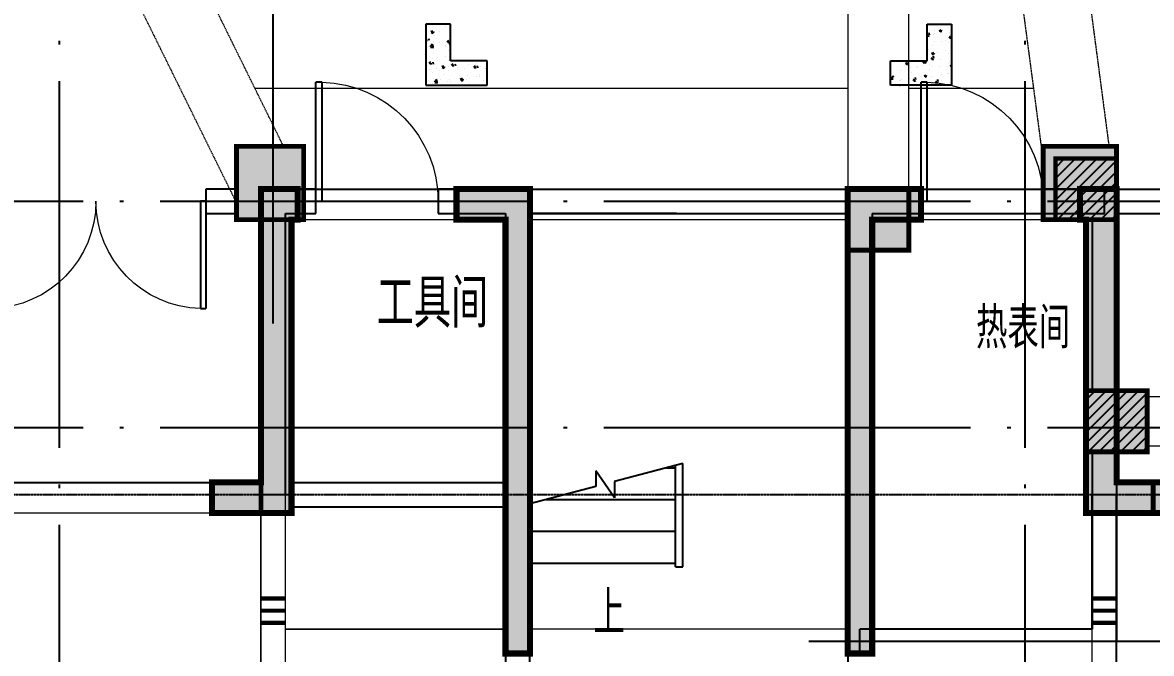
# Model space of a CAD drawing. Extents: x 290727 to 13733020, y 1731457 to 3643100.
# Drawn here: x 592112 to 601347, y 2150980 to 2156142 of the extents above; entities that cross this region are included whole.
import ezdxf

# ---------------------------------------------------------------- set-up
doc = ezdxf.new("R2010")
doc.units = 0
doc.header["$LTSCALE"] = 10
for name, pattern in [('DASHED', [0.75, 0.5, -0.25]), ('DOTE', [2.4200000000000004, 2, -0.2, 0.02, -0.2]), ('线型3', [500, 300, -200])]:
    doc.linetypes.add(name, pattern=pattern)
doc.layers.get('0').update_dxf_attribs({"linetype": 'CONTINUOUS'})
for name, color, linetype in [('AXIS', 3, 'CONTINUOUS'), ('BEAM_CON', 4, 'CONTINUOUS'), ('BEAM_CONT', 4, 'CONTINUOUS'), ('BEAM_DASH', 144, 'DASHED'), ('BEAM_SE', 144, 'DASHED'), ('COLU', 2, 'CONTINUOUS'), ('COLUMN', 9, 'CONTINUOUS'), ('DIM_SYMB', 3, 'CONTINUOUS'), ('DOTE', 8, 'DOTE'), ('pl', 7, 'CONTINUOUS'), ('PUB_HATCH', 8, 'CONTINUOUS'), ('PUB_TEXT', 7, 'CONTINUOUS'), ('STAIR', 2, 'CONTINUOUS'), ('WALL', 255, 'CONTINUOUS'), ('WINDOW', 4, 'CONTINUOUS'), ('作业图', 4, 'CONTINUOUS'), ('文字', 4, 'CONTINUOUS'), ('柱', 2, 'CONTINUOUS'), ('梁上柱', 40, 'CONTINUOUS')]:
    doc.layers.add(name, color=color, linetype=linetype)
for name, color, linetype, lineweight in [('S_ConcWall', 8, 'CONTINUOUS', 35), ('S_DoorDash', 174, '线型3', 18), ('S_SubBeamHoop', 1, 'CONTINUOUS', 40)]:
    doc.layers.add(name, color=color, linetype=linetype, lineweight=lineweight)
doc.layers.get('0').off()
doc.styles.add('_TCH_DIM', font='SIMPLEX', dxfattribs={"bigfont": 'GBCBIG'})
doc.styles.add('HNSJY', font='HNSJY-07', dxfattribs={"width": 0.8, "bigfont": 'HNSJY-HZ'})

# ---------------------------------------------------------------- blocks, each defined once
blk = doc.blocks.new('A$C55C93FC2')
at = {"layer": 'DOTE', "linetype": 'DOTE', "ltscale": 150}
for p, q in [((107484.1350579558, 127235.4713699026), (107484.1350579553, 12199.99773951061)), ((115384.1350579556, 127235.4713699026), (115384.1350579551, 12199.99773951061)), ((10299.4560685074, 28242.35001869965), (252290.8196143163, 28242.35001869965)), ((10299.4560685074, 26392.35001869965), (252290.8196143163, 26392.35001869965))]:
    blk.add_line(p, q, dxfattribs=at)
blk = doc.blocks.new('A$C1EDA5D86')
at = {"layer": 'DOTE'}
blk.add_line((5961.41428269376, 19099.999841752), (71663.68563417275, 19099.999841752), dxfattribs=at)
blk = doc.blocks.new('A$C0FD13E37')
h = blk.add_hatch(color=0)
h.dxf.hatch_style = 1
h.paths.add_polyline_path([(13574.85414644354, 4200.000203816046), (13824.85414644354, 4200.000203816046), (13824.85414644354, 2149.999715534796), (13574.85414644354, 2149.999715534796)])
h.paths.add_polyline_path([(7574.99867769354, 4200.000203816046), (7824.99867769354, 4200.000203816046), (7824.99867769354, 2149.999715534796), (7574.99867769354, 2149.999715534796)])
h.paths.add_polyline_path([(3599.99867769354, -0.0002844652044586837), (3599.99867769354, 2149.999715534796), (3849.99867769354, 2149.999715534796), (3849.99867769354, 249.9997155347955), (4499.99867769354, 249.9997155347955), (4499.99867769354, -0.0002844652044586837)])
h.paths.add_polyline_path([(8799.99477144354, 12950.00020381605), (8799.99477144354, 13200.00020381605), (9399.99867769354, 13200.00020381605), (9399.99867769354, 9400.000203816046), (9199.99867769354, 9400.000203816046), (9199.99867769354, 12950.00020381605)])
h.paths.add_polyline_path([(12199.85219331854, 12950.00020381605), (12199.85219331854, 9400.000203816046), (11999.85219331854, 9400.000203816046), (11999.85219331854, 13200.00020381605), (12599.84828706854, 13200.00020381605), (12599.84828706854, 12950.00020381605)])
h.paths.add_polyline_path([(7199.99867769354, 5500.000203816046), (7199.99867769354, 7250.000203816046), (7399.99867769354, 7250.000203816046), (7399.99867769354, 5700.000203816046), (7799.99867769354, 5700.000203816046), (7799.99867769354, 5500.000203816046)])
h.paths.add_polyline_path([(13999.85219331854, 5700.000203816046), (13999.85219331854, 7250.000203816046), (14199.85219331854, 7250.000203816046), (14199.85219331854, 5500.000203816046), (13599.85219331854, 5500.000203816046), (13599.85219331854, 5700.000203816046)])
h.paths.add_polyline_path([(-0.001078165834769607, -0.0007727464544586837), (-0.001078165834769607, 2149.999715534796), (249.9989218341652, 2149.999715534796), (249.9989218341652, 250.0002038160455), (399.9984335529152, 250.0006920972955), (399.9991659747902, 0.0006920972955413163)])
h.paths.add_polyline_path([(249.9989218341652, 5450.000203816046), (249.9989218341652, 3550.000203816046), (-0.001078165834769607, 3550.000203816046), (-0.001078165834769607, 5700.000203816046), (399.9989218341652, 5700.000203816046), (399.9989218341652, 5450.000203816046)])
h.paths.add_polyline_path([(10099.99867769354, 249.9997155347955), (10575.42348238104, 249.9997155347955), (10574.99867769354, 2149.973836628546), (10824.99867769354, 2150.025594441046), (10825.42348238104, 249.9997155347955), (11299.99867769354, 249.9997155347955), (11299.99867769354, -0.0002844652044586837), (10575.42348238104, -0.0002844652044586837), (10099.99867769354, -0.0002844652044586837)])
h.paths.add_polyline_path([(17549.99965425604, 249.9997155347955), (17549.99965425604, 2149.999715534796), (17799.99965425604, 2149.999715534796), (17799.99965425604, -0.0002844652044586837), (16899.99965425604, -0.0002844652044586837), (16899.99965425604, 249.9997155347955)])
h.paths.add_polyline_path([(19849.99965425604, 5700.000203816046), (19849.99965425604, 6050.000203816046), (20099.99965425604, 6050.000203816046), (20099.99965425604, 5450.000203816046), (17949.99965425604, 5450.000203816046), (17949.99965425604, 5700.000203816046)])
h.paths.add_polyline_path([(7449.99867769354, 12950.00020381605), (7449.99867769354, 10550.00020381605), (6799.99867769354, 10550.00020381605), (6799.99867769354, 10800.00020381605), (7199.99867769354, 10800.00020381605), (7199.99867769354, 13200.00020381605), (7499.99477144354, 13200.00020381605), (7499.99477144354, 12950.00020381605)])
h.paths.add_polyline_path([(14199.85219331854, 13200.00020381605), (14199.85219331854, 10800.00020381605), (14599.85316988104, 10800.00020381605), (14599.85316988104, 10550.00020381605), (13949.85219331854, 10550.00020381605), (13949.85219331854, 12950.00020381605), (13899.84828706854, 12950.00020381605), (13899.84828706854, 13200.00020381605)])
h.paths.add_polyline_path([(19849.99965425604, 10550.00020381605), (19499.99965425604, 10550.00020381605), (19499.99965425604, 10800.00020381605), (20099.99965425604, 10800.00020381605), (20099.99965425604, 8650.000203816046), (19849.99965425604, 8650.000203816046)])
h.paths.add_polyline_path([(1299.998921834165, 5450.000203816046), (1299.998921834165, 6100.000203816046), (1549.998921834165, 6100.000203816046), (1549.998921834165, 5700.000203816046), (3449.99867769354, 5700.000203816046), (3449.99867769354, 5450.000203816046)])
h.paths.add_polyline_path([(1549.998921834165, 10550.00020381605), (1549.998921834165, 8650.000203816046), (1299.998921834165, 8650.000203816046), (1299.998921834165, 10800.00020381605), (1899.998921834165, 10800.00020381605), (1899.998921834165, 10550.00020381605)])
h.paths.add_polyline_path([(28774.99965425604, 4199.646688191046), (29024.99965425604, 4199.646688191046), (29024.99965425604, 2149.647176472296), (28774.99965425604, 2149.647176472296)])
h.paths.add_polyline_path([(34774.93520113104, 4199.374227253546), (35024.93520113104, 4199.364461628546), (35024.86098238104, 2149.364461628546), (34774.86098238104, 2149.373250691046)])
h.paths.add_polyline_path([(38749.74379488104, 249.9997155347955), (38749.82191988104, 2149.189656941046), (38999.82191988104, 2149.179891316046), (38999.74379488104, -0.0002844652044586837), (38099.74379488104, -0.0002844652044586837), (38099.74379488104, 249.9997155347955)])
h.paths.add_polyline_path([(33400.33754488104, 12949.43965694105), (33800.33363863104, 12949.41817256605), (33800.34535738104, 13199.41817256605), (33200.33754488104, 13199.44746944105), (33200.18129488104, 9399.448446003546), (33400.17738863104, 9399.441610066046)])
h.paths.add_polyline_path([(30600.48012300604, 13199.57051631605), (30600.32387300604, 9399.567586628546), (30400.32777925604, 9399.574422566046), (30400.48402925604, 12949.57442256605), (30000.47426363104, 12949.58223506605), (30000.47816988104, 13199.58028194105)])
h.paths.add_polyline_path([(35199.99770113104, 5700.000203816046), (35199.99770113104, 7249.349813191046), (35399.99770113104, 7249.349813191046), (35399.99770113104, 5500.000203816046), (34799.99770113104, 5500.000203816046), (34799.99770113104, 5700.000203816046)])
h.paths.add_polyline_path([(28400.14027925604, 5500.000203816046), (28400.21840425604, 7249.608602253546), (28600.21840425604, 7249.598836628546), (28600.14027925604, 5700.000203816046), (29000.14223238104, 5700.000203816046), (29000.14223238104, 5500.000203816046)])
h.paths.add_polyline_path([(31299.81410738104, 249.9997155347955), (31774.35707613104, 249.9997155347955), (31774.88832613104, 2149.638387409796), (32024.88832613104, 2149.568074909796), (32024.35707613104, 249.9997155347955), (32499.81410738104, 249.9997155347955), (32499.81410738104, -0.0002844652044586837), (32024.28676363104, -0.0002844652044586837), (31299.81410738104, -0.0002844652044586837)])
h.paths.add_polyline_path([(24799.74379488104, -0.0002844652044586837), (24799.82777925604, 2149.836629597296), (25049.82777925604, 2149.826375691046), (25049.74379488104, 249.9997155347955), (25699.81410738104, 249.9997155347955), (25699.81410738104, -0.0002844652044586837)])
h.paths.add_polyline_path([(22499.99965425604, 5450.000203816046), (22499.99965425604, 6049.939656941046), (22749.99965425604, 6049.939656941046), (22749.99965425604, 5700.000203816046), (24649.99965425604, 5700.000203816046), (24649.99965425604, 5450.000203816046)])
h.paths.add_polyline_path([(22500.23598238104, 10799.94453975355), (23100.23988863104, 10799.91621944105), (23100.22816988104, 10549.91621944105), (22750.23598238104, 10549.93282100355), (22750.15981050604, 8649.933797566046), (22500.15981050604, 8649.943563191046)])
h.paths.add_polyline_path([(28650.48012300604, 12949.60176631605), (28650.37856050604, 10549.60371944105), (28000.37856050604, 10549.60371944105), (28000.37856050604, 10799.60371944105), (28400.37856050604, 10799.60371944105), (28400.48012300604, 13199.60567256605), (28700.47816988104, 13199.59590694105), (28700.47426363104, 12949.59590694105)])
h.paths.add_polyline_path([(35400.33754488104, 13199.34786006605), (35400.23598238104, 10799.34493037855), (35800.24379488104, 10799.33028194105), (35800.22426363104, 10549.33028194105), (35150.23598238104, 10549.36250850355), (35150.34145113104, 12949.35957881605), (35100.33363863104, 12949.37715694105), (35100.34535738104, 13199.37715694105)])
h.paths.add_polyline_path([(41049.99770113104, 5700.000203816046), (41049.99770113104, 6099.076375691046), (41299.99770113104, 6099.076375691046), (41299.99770113104, 5450.000203816046), (39149.99770113104, 5450.000203816046), (39149.99770113104, 5700.000203816046)])
h.paths.add_polyline_path([(41300.23598238104, 10799.07442256605), (41300.15785738104, 8649.072469441046), (41050.15785738104, 8649.082235066046), (41050.23988863104, 10549.08516475355), (40700.22816988104, 10549.09981319105), (40700.23988863104, 10799.09981319105)])
h.paths.add_polyline_path([(42350.00160738104, 5450.000203816046), (42199.99770113104, 5450.000203816046), (42199.99770113104, 5700.000203816046), (42599.99770113104, 5700.000203816046), (42599.90395113104, 3549.012899128546), (42349.90395113104, 3549.024617878546)])
h.paths.add_polyline_path([(42599.74379488104, -0.0007727464544586837), (42199.74379488104, 0.0006920972955413163), (42199.74379488104, 250.0006920972955), (42349.74379488104, 250.0002038160455), (42349.82191988104, 2149.022664753546), (42599.82191988104, 2149.012899128546)])
h.paths.add_polyline_path([(21599.87074800604, 0.0006920972955413163), (21174.87074800604, 0.0002038160455413163), (20999.87074800604, 0.0006920972955413163), (20999.87074800604, 250.0006920972955), (21174.87074800604, 250.0002038160455), (21175.02895113104, 2150.009481159796), (21425.02895113104, 2149.989949909796), (21424.87074800604, 250.0002038160455), (21599.87074800604, 250.0006920972955)])
h.paths.add_polyline_path([(30600.22816988104, 8099.569539753546), (30400.22816988104, 8099.569539753546), (30400.22816988104, 7899.569539753546), (30600.2451009599, 7899.586473699543), (30600.27895113104, 7499.761922566046), (30800.27895113104, 7499.781453816046), (30800.22816988104, 7899.559774128546), (32999.96645113104, 7899.458211628546), (33000.16176363104, 7499.570516316046), (33200.16176363104, 7499.636922566046), (33200.05236806325, 7899.586467637855), (33199.99770113104, 7899.569539753546), (33199.99770113104, 8099.43913027161)])
h.paths.add_polyline_path([(56274.85414644354, 4200.000203816046), (56524.85414644354, 4200.000203816046), (56524.85414644354, 2149.999715534796), (56274.85414644354, 2149.999715534796)])
h.paths.add_polyline_path([(50274.99867769354, 4200.000203816046), (50524.99867769354, 4200.000203816046), (50524.99867769354, 2149.999715534796), (50274.99867769354, 2149.999715534796)])
h.paths.add_polyline_path([(46299.99867769354, -0.0002844652044586837), (46299.99867769354, 2149.999715534796), (46549.99867769354, 2149.999715534796), (46549.99867769354, 249.9997155347955), (47199.99867769354, 249.9997155347955), (47199.99867769354, -0.0002844652044586837)])
h.paths.add_polyline_path([(51499.99477144354, 12950.00020381605), (51499.99477144354, 13200.00020381605), (52099.99867769354, 13200.00020381605), (52099.99867769354, 9400.000203816046), (51899.99867769354, 9400.000203816046), (51899.99867769354, 12950.00020381605)])
h.paths.add_polyline_path([(54899.85219331854, 12950.00020381605), (54899.85219331854, 9400.000203816046), (54699.85219331854, 9400.000203816046), (54699.85219331854, 13200.00020381605), (55299.84828706854, 13200.00020381605), (55299.84828706854, 12950.00020381605)])
h.paths.add_polyline_path([(49899.99867769354, 5500.000203816046), (49899.99867769354, 7250.000203816046), (50099.99867769354, 7250.000203816046), (50099.99867769354, 5700.000203816046), (50499.99867769354, 5700.000203816046), (50499.99867769354, 5500.000203816046)])
h.paths.add_polyline_path([(56699.85219331854, 5700.000203816046), (56699.85219331854, 7250.000203816046), (56899.85219331854, 7250.000203816046), (56899.85219331854, 5500.000203816046), (56299.85219331854, 5500.000203816046), (56299.85219331854, 5700.000203816046)])
h.paths.add_polyline_path([(42699.99892183417, -0.0007727464544586837), (42699.99892183417, 2149.999715534796), (42949.99892183417, 2149.999715534796), (42949.99892183417, 250.0002038160455), (43099.99843355292, 250.0006920972955), (43099.99916597479, 0.0006920972955413163)])
h.paths.add_polyline_path([(42949.99892183417, 5450.000203816046), (42949.99892183417, 3550.000203816046), (42699.99892183417, 3550.000203816046), (42699.99892183417, 5700.000203816046), (43099.99892183417, 5700.000203816046), (43099.99892183417, 5450.000203816046)])
h.paths.add_polyline_path([(52799.99867769354, 249.9997155347955), (53275.42348238104, 249.9997155347955), (53274.99867769354, 2149.973836628546), (53524.99867769354, 2150.025594441046), (53525.42348238104, 249.9997155347955), (53999.99867769354, 249.9997155347955), (53999.99867769354, -0.0002844652044586837), (53275.42348238104, -0.0002844652044586837), (52799.99867769354, -0.0002844652044586837)])
h.paths.add_polyline_path([(60249.99965425604, 249.9997155347955), (60249.99965425604, 2149.999715534796), (60499.99965425604, 2149.999715534796), (60499.99965425604, -0.0002844652044586837), (59599.99965425604, -0.0002844652044586837), (59599.99965425604, 249.9997155347955)])
h.paths.add_polyline_path([(62549.99965425604, 5700.000203816046), (62549.99965425604, 6050.000203816046), (62799.99965425604, 6050.000203816046), (62799.99965425604, 5450.000203816046), (60299.99965425604, 5450.000203816104), (60299.99965425604, 5700.000203816104)])
h.paths.add_polyline_path([(50149.99867769354, 12950.00020381605), (50149.99867769354, 10550.00020381605), (49499.99867769354, 10550.00020381605), (49499.99867769354, 10800.00020381605), (49899.99867769354, 10800.00020381605), (49899.99867769354, 13200.00020381605), (50199.99477144354, 13200.00020381605), (50199.99477144354, 12950.00020381605)])
h.paths.add_polyline_path([(56899.85219331854, 13200.00020381605), (56899.85219331854, 10800.00020381605), (57299.85316988104, 10800.00020381605), (57299.85316988104, 10550.00020381605), (56649.85219331854, 10550.00020381605), (56649.85219331854, 12950.00020381605), (56599.84828706854, 12950.00020381605), (56599.84828706854, 13200.00020381605)])
h.paths.add_polyline_path([(62549.99965425604, 10550.00020381605), (62199.99965425604, 10550.00020381605), (62199.99965425604, 10800.00020381605), (62799.99965425604, 10800.00020381605), (62799.99965425604, 8650.000203816046), (62549.99965425604, 8650.000203816046)])
h.paths.add_polyline_path([(43999.99892183417, 5450.000203816046), (43999.99892183417, 6100.000203816046), (44249.99892183417, 6100.000203816046), (44249.99892183417, 5700.000203816046), (46499.99867769354, 5700.000203815871), (46499.99867769354, 5450.000203815871)])
h.paths.add_polyline_path([(44249.99892183417, 10550.00020381605), (44249.99892183417, 8650.000203816046), (43999.99892183417, 8650.000203816046), (43999.99892183417, 10800.00020381605), (44599.99892183417, 10800.00020381605), (44599.99892183417, 10550.00020381605)])
h.paths.add_polyline_path([(63849.87074800604, 0.0002038160455413163), (63674.87074800604, 0.0006920972955413163), (63674.87074800604, 250.0006920972955), (63849.87074800604, 250.0002038160455), (63850.02895113104, 2150.009481159796), (64100.02895113104, 2149.989949909796), (64099.87074800604, 250.0002038160455), (64099.87074800604, 0.0006920972955413163)])
h.paths.add_polyline_path([(63849.90395134292, 3549.024617902352), (63850.00160738104, 5450.000203816046), (63699.99770113104, 5450.000203816046), (63699.99770113104, 5700.000203816046), (64099.99770113104, 5700.00020381622), (64100.22057316103, 3549.012884286931)])
h.paths.add_polyline_path([(52100.16640230292, 8100.112020247267), (51900.16640230292, 8100.112020247267), (51900.16640230292, 7900.112020247267), (52100.18333338178, 7900.128954193206), (52100.21718355292, 7500.304403059767), (52300.21718355292, 7500.323934309767), (52300.16640230292, 7900.102254622267), (54499.90468355292, 7900.000692122267), (54500.09999607946, 7500.112996809767), (54700.09999605292, 7500.179403059767), (54699.99060048512, 7900.128948131518), (54899.93593355292, 7900.112020247267), (54899.93593355292, 8099.981610780582)])
h.paths.add_polyline_path([(9600.01332613104, 7900.000203816046), (11799.89027925604, 7900.000203816046)], flags=17)
edge = h.paths.add_edge_path()
edge.add_line((11799.80043550604, 7500.221883503546), (11799.89027925604, 7900.000203816046))
edge.add_line((11799.80043550604, 7500.221883503546), (11799.89027925604, 7900.000203816046))
edge = h.paths.add_edge_path()
edge.add_line((11999.87563081854, 8100.000203816046), (9400.01332613104, 8100.000203816046))
edge.add_line((9400.01332613104, 8100.000203816046), (9200.01332613104, 8100.000203816046))
edge.add_line((9200.01332613104, 8100.000203816046), (9200.01332613104, 7900.000203816046))
edge.add_line((9200.01332613104, 7900.000203816046), (9400.030257209903, 7900.017137762043))
at = {"layer": 'S_ConcWall', "color": 0, "lineweight": 35, "ltscale": 0.9999999776482582}
for points in [[(7449.99867769354, 12950.00020381605), (7449.99867769354, 10550.00020381605), (6799.99867769354, 10550.00020381605), (6799.99867769354, 10800.00020381605), (7199.99867769354, 10800.00020381605), (7199.99867769354, 13200.00020381605), (7499.99477144354, 13200.00020381605), (7499.99477144354, 12950.00020381605)], [(8799.99477144354, 12950.00020381605), (8799.99477144354, 13200.00020381605), (9399.99867769354, 13200.00020381605), (9399.99867769354, 9400.000203816046), (9199.99867769354, 9400.000203816046), (9199.99867769354, 12950.00020381605)], [(12199.85219331854, 12950.00020381605), (12199.85219331854, 9400.000203816046), (11999.85219331854, 9400.000203816046), (11999.85219331854, 13200.00020381605), (12599.84828706854, 13200.00020381605), (12599.84828706854, 12950.00020381605)], [(14199.85219331854, 13200.00020381605), (14199.85219331854, 10800.00020381605), (14599.85316988104, 10800.00020381605), (14599.85316988104, 10550.00020381605), (13949.85219331854, 10550.00020381605), (13949.85219331854, 12950.00020381605), (13899.84828706854, 12950.00020381605), (13899.84828706854, 13200.00020381605)]]:
    blk.add_lwpolyline(points, close=True, dxfattribs=at)
blk = doc.blocks.new('A$C40B84A1C')
at = {"layer": 'DIM_SYMB'}
blk.add_lwpolyline([(524.9992847805845, 2010.002427915817, 0, 0, 0), (524.9992847805845, 2360.002427915817, 80.00000000000001, 0, 0), (524.9992847805845, 2660.002427915817, 0, 0, 0)], format="xyseb", dxfattribs=at)
at = {"layer": 'STAIR'}
for p, q in [((438.5792148037509, 2893.716320452927), (438.1434868294988, 2767.04942324695)), ((592.0967112718148, 2672.85749478487), (438.5792148037509, 2893.716320452927)), ((1149.999284780585, 2955.168464685418), (592.5611019673217, 2807.856696046514)), ((1016.928506968921, 2920.002427915817), (1089.999284780585, 2920.002427915817)), ((1089.999284780585, 2110.002427915817), (1089.999284780585, 2939.312525155536)), ((1149.999284780585, 2140.002427915817), (1149.999284780584, 2955.168464685418)), ((1149.999284780585, 2110.002427915817), (1149.999284780584, 2955.168464685418)), ((592.5611019673217, 2807.856696046514), (592.0967112718148, 2672.85749478487)), ((438.1434868294988, 2767.04942324695), (-100.0007152194155, 2624.836391146216)), ((-100.0007152194156, 2140.002427915817), (-100.0007152194155, 2624.836391146216)), ((33.0700625922474, 2660.002427915817), (1089.999284780585, 2660.002427915816)), ((-100.0007152194155, 2400.002427915817), (1089.999284780585, 2400.002427915817)), ((-100.0007152194156, 2140.002427915817), (1089.999284780585, 2140.002427915817)), ((1089.999284780585, 2110.002427915817), (1149.999284780585, 2110.002427915817))]:
    blk.add_line(p, q, dxfattribs=at)
at = {"layer": 'PUB_TEXT', "style": '_TCH_DIM'}
blk.add_text('上', height=357.4468085106383, dxfattribs=at).set_placement((420.7439656316483, 1555.002427915817))
blk = doc.blocks.new('$DorLib2D$00000001')
for p, q in [((0.45, 0.975), (0.5000000000000002, 0.975)), ((0.45, 0), (0.45, 0.975)), ((0.5, 0), (0.5, 0.975)), ((0.5, 0), (0.45, 0))]:
    blk.add_line(p, q)
at = {"lineweight": 13}
blk.add_arc((0.475, 0), 0.975, 91.46928358135379, 180, dxfattribs=at)
blk = doc.blocks.new('_FZH')
blk.add_lwpolyline([(-0.5, -0.5), (0.5, -0.5), (0.5, 0.5), (-0.5, 0.5)], close=True)
at = {"layer": 'PUB_HATCH'}
blk.add_solid([(-0.5, -0.5), (0.5, -0.5), (-0.5, 0.5), (0.5, 0.5)], dxfattribs=at)
blk = doc.blocks.new('$DorLib2D$00000002')
for p, q in [((-0.5, -1e-16), (-0.5000000000000007, 0.4875)), ((-0.4750000000000007, 0.4875), (-0.5000000000000007, 0.4875)), ((-0.475, 0), (-0.4750000000000007, 0.4875)), ((0.475, 0), (0.4750000000000007, 0.4875)), ((0.4750000000000007, 0.4875), (0.5000000000000007, 0.4875)), ((0.5, -1e-16), (0.5000000000000007, 0.4875)), ((-0.5, -1e-16), (-0.475, 0)), ((0.5, -1e-16), (0.475, 0))]:
    blk.add_line(p, q)
at = {"lineweight": 13}
for centre, start, end in [((-0.4875, 0), 0, 88.53071641864632), ((0.4875, 0), 91.46928358135372, 180)]:
    blk.add_arc(centre, 0.4875, start, end, dxfattribs=at)
blk = doc.blocks.new('车库建筑作业图')
at = {"layer": 'DOTE', "linetype": 'Continuous', "ltscale": 150}
for p, q in [((594162.3746723931, 2153679.786987269), (594162.3814583052, 2159029.767852966)), ((598544.6263759099, 2151079.782236623), (602766.2154720824, 2151079.782262662))]:
    blk.add_line(p, q, dxfattribs=at)
at = {"layer": 'WALL'}
for p, q in [((593862.5094611164, 2154779.777584147), (593612.3799695998, 2154779.777584213)), ((593612.3799695998, 2154779.777584213), (593612.3799695994, 2154579.777584182)), ((594062.374497461, 2152279.778202575), (594062.3807574735, 2154779.777584181)), ((594512.3799695529, 2154779.777584181), (594062.3807574735, 2154779.777584181)), ((594512.3799695525, 2154579.777584181), (594512.3799695529, 2154779.777584181)), ((596162.3805070776, 2154779.777584177), (595512.3799695527, 2154779.777584179)), ((595512.3799695527, 2154779.777584179), (595512.3799695524, 2154579.777584179)), ((596162.3805070778, 2154779.777584177), (598962.3805070778, 2154779.777584164)), ((599462.5140187572, 2154779.777584162), (598962.3805070778, 2154779.777584164)), ((599462.5140187561, 2154579.777584162), (599462.5140187572, 2154779.777584162)), ((600962.3805070983, 2154779.777584154), (600462.514018757, 2154779.777584156)), ((600462.514018757, 2154779.777584156), (600462.5140187561, 2154579.777584156)), ((600962.3805070973, 2154579.777584154), (600962.3805070983, 2154779.777584154)), ((593612.3799695994, 2154579.777584182), (593862.5094611371, 2154579.777584157)), ((594262.3744974603, 2152279.777701774), (594262.380256673, 2154579.777584181)), ((594262.380256673, 2154579.777584181), (594512.3799695525, 2154579.777584181)), ((595512.3799695524, 2154579.777584179), (596062.3805070771, 2154579.777584177)), ((596062.3805070771, 2154579.777584177), (596062.3805070771, 2150879.777584153)), ((596262.3805070771, 2150879.777584153), (596262.3805070771, 2154579.777584177)), ((596262.3805070771, 2154579.777584177), (598862.3805070771, 2154579.777584164)), ((598862.3805070771, 2154579.777584164), (598862.3805070771, 2151079.777584154)), ((599062.3805070771, 2154579.777584163), (599062.3805070771, 2151179.777584154)), ((599062.3805070771, 2154579.777584163), (599462.5140187561, 2154579.777584162)), ((600462.5140187561, 2154579.777584156), (600962.3805070973, 2154579.777584154)), ((594312.489016617, 2152379.77781659), (596062.3805070294, 2152379.77781659)), ((594312.489016617, 2152379.77781659), (594312.489016617, 2152179.77781659)), ((596062.3805070294, 2152379.77781659), (596062.3805070294, 2152179.77781659)), ((594062.374497461, 2152279.778202575), (594262.3744974603, 2152279.777701774)), ((600862.3805070804, 2151179.777584154), (600862.3805070804, 2152279.77781659)), ((600862.3805070804, 2152279.77781659), (601062.3805070804, 2152279.77781659)), ((601062.3805070804, 2150979.777584154), (601062.3805070804, 2152279.77781659)), ((594312.489016617, 2152179.77781659), (596062.3805070294, 2152179.77781659)), ((600862.3759392465, 2151179.787346348), (598962.3759407541, 2151179.787346413)), ((598962.3759407541, 2150979.787346413), (598962.3759407541, 2151179.787346413)), ((600862.3805070804, 2151179.777584154), (599062.3805070771, 2151179.777584154)), ((598862.3805070771, 2151079.777584154), (598862.3805070771, 2150879.777584151))]:
    blk.add_line(p, q, dxfattribs=at)
at = {"layer": 'WALL', "linetype": 'Continuous'}
for p, q in [((601062.5226574754, 2154779.78734643), (602212.3761731648, 2154779.78734645)), ((601062.5226574754, 2154579.78734648), (602412.3761730976, 2154579.787346439)), ((600862.3758908677, 2154529.842053106), (600862.375911161, 2153129.842053222)), ((601062.375890925, 2154529.842053105), (601062.3759111403, 2153129.842053222)), ((600862.3759182803, 2152629.842053222), (600862.3759392465, 2151179.787346348)), ((601062.375918368, 2152629.842053222), (601062.3759407573, 2151079.787347856)), ((601062.3759436238, 2150879.787349211), (601062.3759407573, 2151079.787347856))]:
    blk.add_line(p, q, dxfattribs=at)
at = {"layer": 'WINDOW'}
for p, q in [((599462.514018757, 2154779.777584162), (600462.514018757, 2154779.777584156)), ((599462.5140187561, 2154579.777584162), (600462.5140187561, 2154579.777584156))]:
    blk.add_line(p, q, dxfattribs=at)
blk.add_lwpolyline([(597462.3804346111, 2154579.772981218), (596262.3799295377, 2154579.772981218)], dxfattribs=at)
at = {"color": 8}
blk.add_blockref('A$C0FD13E37', (586862.4903389234, 2141580.271767298), dxfattribs=at)
blk.add_blockref('A$C40B84A1C', (596362.3805070771, 2149579.777351742))
at = {"layer": 'COLUMN', "linetype": 'Continuous'}
for p, xscale, yscale, zscale, rotation in [((594137.5094607298, 2154829.802447416), 600.0404211496934, 549.9999997199047, 549.9999997199047, 270.000000005936), ((600762.5160549696, 2154829.832355507), 599.9806046835147, 600.0132050720276, 600.0132050720276, 270), ((599113.0248883525, 2154529.784315375), 499.9958424991929, 500.4449341725559, 500.4449341725558, 270), ((601062.5226575056, 2152879.842053165), 500, 500, 500, 270)]:
    blk.add_blockref('_FZH', p, dxfattribs=dict(at, xscale=xscale, yscale=yscale, zscale=zscale, rotation=rotation))
at = {"layer": 'WINDOW', "xscale": -1000, "yscale": 1000, "zscale": -1000}
for p, rotation in [((595012.3799695526, 2154679.77758418), 359.9999999998932), ((599962.5140187566, 2154679.777584159), 359.9999999997198)]:
    blk.add_blockref('$DorLib2D$00000001', p, dxfattribs=dict(at, rotation=rotation))
at = {"layer": 'WINDOW', "linetype": 'Continuous', "xscale": -1800, "yscale": 1800, "zscale": 1800, "rotation": 179.9999999998856}
blk.add_blockref('$DorLib2D$00000002', (592712.3799695657, 2154679.777584184), dxfattribs=at)
at = {"layer": '文字', "linetype": 'Continuous'}
for name, p in [('A$C55C93FC2', (484928.2411151752, 2126437.437102827)), ('A$C1EDA5D86', (580262.3781384437, 2133179.782627306))]:
    blk.add_blockref(name, p, dxfattribs=at)
at = {"layer": 'PUB_TEXT', "style": 'HNSJY', "width": 0.8}
for s, height, p in [('工具间', 399.9999999999999, (595009.4243799299, 2153645.690496475)), ('热表间', 337.5886524822695, (599912.3759608236, 2153475.327392275))]:
    blk.add_text(s, height=height, dxfattribs=at).set_placement(p)
blk = doc.blocks.new('12-l')
h = blk.add_hatch()
h.set_pattern_fill('ANSI31', color=0, scale=500)
h.set_pattern_definition([(45, (3476012.069130055, -867926.534219377), (-44.19417382415921, 44.19417382415922), [])])
h.paths.add_polyline_path([(769179.8781953312, -933597.6208537649), (769179.8781953312, -933097.6208537649), (768679.8781953312, -933097.6208537649), (768679.8781953312, -933597.6208537649)])
h = blk.add_hatch()
h.set_pattern_fill('ANSI31', color=0, scale=500)
h.set_pattern_definition([(45, (3476262.333046074, -869826.534219377), (-44.19417382415921, 44.19417382415922), [])])
h.paths.add_polyline_path([(769430.1421113501, -935497.6208537649), (769430.1421113501, -934997.6208537649), (768930.1421113501, -934997.6208537649), (768930.1421113501, -935497.6208537649)])
at = {"layer": 'AXIS', "color": 0, "const_width": 35}
for points in [[(768679.878195331, -933097.6208537649), (769179.878195331, -933097.6208537649), (769179.878195331, -933597.6208537649), (768679.878195331, -933597.6208537649)], [(768930.1421113499, -934997.6208537649), (769430.1421113499, -934997.6208537649), (769430.1421113499, -935497.6208537649), (768930.1421113499, -935497.6208537649)]]:
    blk.add_lwpolyline(points, close=True, dxfattribs=at)
at = {"layer": 'BEAM_CON', "color": 0, "lineweight": 18, "ltscale": 0.9999999776482582}
for p, q in [((764380.2885957249, -933597.6208537649), (766980.1421113499, -933597.6208537649)), ((759380.2885957249, -935747.6208537649), (761780.2885957249, -935747.6208537649))]:
    blk.add_line(p, q, dxfattribs=at)
at = {"layer": 'BEAM_SE', "color": 0, "lineweight": 18, "ltscale": 0.9999999776482582}
for p, q in [((764380.2885957249, -933347.6208537649), (766980.1421113499, -933347.6208537649)), ((759380.2885957249, -935997.6208537649), (761780.2885957249, -935997.6208537649)), ((762180.2885957249, -939297.6208537649), (762180.2885957249, -935997.6208537649)), ((762380.2885957249, -939297.6208537649), (762380.2885957249, -935997.6208537649)), ((768980.1421113499, -939297.6208537649), (768980.1421113499, -935997.6208537649)), ((769180.1421113499, -939297.6208537649), (769180.1421113499, -935997.6208537649)), ((762380.2885957249, -936947.6208537649), (764180.2885957249, -936947.6208537649)), ((767180.1421113499, -936947.6208537649), (768980.1421113499, -936947.6208537649))]:
    blk.add_line(p, q, dxfattribs=at)
at = {"layer": 'S_ConcWall', "color": 0, "lineweight": 35, "ltscale": 0.9999999776482582, "const_width": 50}
for points in [[(762480.2846894749, -933597.6208537649), (762430.2885957249, -933597.6208537649), (762430.2885957249, -935997.6208537649), (761780.2885957249, -935997.6208537649), (761780.2885957249, -935747.6208537649), (762180.2885957249, -935747.6208537649), (762180.2885957249, -933347.6208537649), (762480.2846894749, -933347.6208537649)], [(764180.2885957249, -933597.6208537649), (763780.2846894749, -933597.6208537649), (763780.2846894749, -933347.6208537649), (764380.2885957249, -933347.6208537649), (764380.2885957249, -937147.6208537649), (764180.2885957249, -937147.6208537649)], [(767580.1382050999, -933597.6208537649), (767180.1421113499, -933597.6208537649), (767180.1421113499, -937147.6208537649), (766980.1421113499, -937147.6208537649), (766980.1421113499, -933347.6208537649), (767580.1382050999, -933347.6208537649)], [(768880.1382050999, -933347.6208537649), (769180.1421113499, -933347.6208537649), (769180.1421113499, -935747.6208537649), (769580.1430879124, -935747.6208537649), (769580.1430879124, -935997.6208537649), (768930.1421113499, -935997.6208537649), (768930.1421113499, -933597.6208537649), (768880.1382050999, -933597.6208537649)]]:
    blk.add_lwpolyline(points, close=True, dxfattribs=at)
at = {"layer": 'S_DoorDash', "color": 0, "linetype": 'Continuous', "lineweight": 18, "ltscale": 0.9999999776482582}
for p, q in [((762480.2846894749, -933347.6208537649), (763780.2846894749, -933347.6208537649)), ((767580.1382050999, -933347.6208537649), (768880.1382050999, -933347.6208537649))]:
    blk.add_line(p, q, dxfattribs=at)
at = {"layer": 'S_DoorDash', "color": 0, "lineweight": 18, "ltscale": 0.9999999776482582}
for p, q in [((762480.2846894749, -933597.6208537649), (763780.2846894749, -933597.6208537649)), ((767580.1382050999, -933597.6208537649), (768880.1382050999, -933597.6208537649))]:
    blk.add_line(p, q, dxfattribs=at)
at = {"layer": 'S_SubBeamHoop', "color": 0, "linetype": 'Continuous', "ltscale": 0.9999999776482582, "const_width": 35}
for points in [[(762180.3030000217, -936697.6074142526), (762380.3030000217, -936697.6074142526)], [(768980.1565156467, -936697.6074142526), (769180.1565156467, -936697.6074142526)], [(762180.3030000217, -936797.6074142526), (762380.3030000217, -936797.6074142526)], [(768980.1565156467, -936797.6074142526), (769180.1565156467, -936797.6074142526)], [(762180.3030000217, -936897.6074142526), (762380.3030000217, -936897.6074142526)], [(768980.1565156467, -936897.6074142526), (769180.1565156467, -936897.6074142526)]]:
    blk.add_lwpolyline(points, dxfattribs=at)
at = {"layer": '柱', "color": 0, "const_width": 34.99999940395355}
for points in [[(769179.878195331, -933597.6208537649), (769179.878195331, -933097.6208537649), (768679.878195331, -933097.6208537649), (768679.878195331, -933597.6208537649), (768929.878195331, -933597.6208537649)], [(769179.878195331, -935497.6208537649), (769429.878195331, -935497.6208537649), (769429.878195331, -934997.6208537649), (769179.878195331, -934997.6208537649)]]:
    blk.add_lwpolyline(points, dxfattribs=at)
blk = doc.blocks.new('梁图-10.22')
at = {"color": 0}
blk.add_lwpolyline([(-1523873.939044674, 185803.1076989188), (-1480274.18478473, 185801.5226783836), (-1459774.176650922, 185800.0310152201), (-1459773.922689994, 191501.544247685), (-1461073.85797377, 191501.544247638), (-1461073.64219123, 196600.6184645891), (-1464973.524523225, 196600.7972693443), (-1464973.524523225, 196600.7972693443), (-1466554.694300402, 196600.8697640123), (-1466973.684408743, 196600.8889741879), (-1466973.684408744, 197335.8167524044), (-1466974.068197806, 197336.489953537), (-1466974.068197806, 199001.5442476016), (-1473973.921713433, 199001.5442476016), (-1473973.921713433, 196601.5442476259), (-1480874.021243379, 196601.5442476245), (-1488473.684351465, 196602.5383558567), (-1488473.684351465, 199002.4453451117), (-1495473.44020968, 199002.7415584973), (-1495473.54177334, 196602.712190541), (-1509674.068140528, 196603.108674916), (-1509674.068140528, 199003.1086748922), (-1516673.921656153, 199003.1086748922), (-1516673.921656153, 196603.1086749164), (-1522574.021186146, 196603.1086749155), (-1522574.021186373, 191504.7608335009), (-1523873.950270136, 191504.7608335596), (-1523873.950270348, 185804.7652531802)], dxfattribs=at)
at = {"layer": 'BEAM_CONT', "color": 0, "lineweight": 18}
for p, q in [((-1514473.916677306, 198807.9512505527), (-1511874.041677306, 198807.9512505527)), ((-1511874.041677306, 195407.9512505583), (-1514473.916677306, 195407.9512505578))]:
    blk.add_line(p, q, dxfattribs=at)
at = {"layer": 'BEAM_DASH', "color": 0, "lineweight": 18}
for p, q in [((-1516919.335973055, 200229.5936845988), (-1517989.873912063, 202401.0953701204)), ((-1510124.479177306, 202287.1879673824), (-1509736.6721522, 199357.9512505592)), ((-1518483.183490566, 202157.8965630573), (-1517412.633966556, 199986.371378276)), ((-1511874.041677306, 202182.9056246509), (-1511874.041677306, 200107.9278755588)), ((-1511374.041677306, 200107.9278755588), (-1511374.041677306, 202182.8995901621)), ((-1510662.161202411, 202157.8965630573), (-1510274.354177306, 199228.6598462299)), ((-1516489.605088574, 199357.9512505592), (-1516919.320283095, 200229.5618591346)), ((-1511874.041677306, 200107.8923760275), (-1511874.041677306, 199007.9512505592)), ((-1511374.041677306, 199007.9512505592), (-1511374.041677306, 200107.8923760275)), ((-1517412.632155268, 199986.3677042872), (-1516874.354177306, 198894.5543312971)), ((-1516723.793184465, 199832.9654724989), (-1515213.982479208, 199832.9473443287)), ((-1515213.98261237, 199832.9473443306), (-1511874.041677306, 199832.9056246518)), ((-1511374.041677306, 199832.8995901635), (-1511121.013717251, 199832.8965630787)), ((-1511121.01424029, 199832.8965630853), (-1510354.348777893, 199832.8859329661)), ((-1515073.916677306, 199007.9512505592), (-1516324.354177306, 199007.9512505592)), ((-1511874.041677306, 199007.9512505592), (-1514473.916677306, 199007.9512505592)), ((-1510274.354177306, 199007.9512505592), (-1511274.041677306, 199007.9512505592)), ((-1516324.354177306, 198757.9512505527), (-1515073.916677306, 198757.9512505527)), ((-1511274.041677306, 198757.9512505527), (-1510274.354177306, 198757.9512505527)), ((-1502774.354177306, 197307.9512505583), (-1509424.354177306, 197307.9512505583)), ((-1509424.354177306, 196907.9512505536), (-1502774.354177306, 196907.9512505536)), ((-1516673.934908134, 196607.9512505536), (-1519423.916677306, 196607.9512505536)), ((-1516473.916677306, 195407.9512505583), (-1516473.916677306, 196607.9512505536)), ((-1519373.916677306, 196357.9512505578), (-1516673.916677306, 196357.9512505578)), ((-1516673.916677306, 196357.9512505578), (-1516673.916677306, 195307.9512505583)), ((-1509874.315118196, 196357.9512505578), (-1509874.067722364, 195407.9512505583)), ((-1509674.041680696, 195307.9772922238), (-1509674.315111416, 196357.9512505578)), ((-1514673.916677306, 195407.9512505583), (-1516473.916677306, 195407.9512505583)), ((-1509874.067722364, 195407.9512505583), (-1511674.041677306, 195407.9512505583)), ((-1516673.916677306, 195307.9512505583), (-1516673.916677306, 193457.9512505583)), ((-1509674.041677306, 193457.9512505583), (-1509674.041677306, 195307.9512505583))]:
    blk.add_line(p, q, dxfattribs=at)
at = {"layer": 'COLU', "color": 0, "const_width": 40}
for points in [[(-1516324.354177306, 199357.9512505499), (-1516874.354177306, 199357.9512505499), (-1516874.354177306, 198757.9512505527), (-1516324.354177306, 198757.9512505527)], [(-1509674.354177306, 199357.9512505499), (-1510274.354177306, 199357.9512505499), (-1510274.354177306, 198757.9512505527), (-1509674.354177306, 198757.9512505527)], [(-1511374.041677306, 199007.9512505513), (-1511874.041677306, 199007.9512505513), (-1511874.041677306, 198507.9512505536), (-1511374.041677306, 198507.9512505541)], [(-1509424.354177306, 197357.9512505499), (-1509924.354177306, 197357.9512505499), (-1509924.354177306, 196857.9512505527), (-1509424.354177306, 196857.9512505527)]]:
    blk.add_lwpolyline(points, close=True, dxfattribs=at)
at = {"layer": 'WALL', "color": 0, "const_width": 40}
for points in [[(-1460024.345654821, 191257.9512506798), (-1460024.050200275, 186057.9512507399), (-1463373.916677306, 186057.9512507399), (-1463373.916677306, 187907.9512507198), (-1463573.916677306, 187907.9512507198), (-1463573.916677306, 186057.9512507399), (-1470373.511187224, 186057.9512507399), (-1470373.916679582, 187957.9725921825), (-1470573.916675028, 187957.9299092568), (-1470573.511191778, 186057.9512507399), (-1477373.916677306, 186057.9512507399), (-1477373.916677306, 187957.9512507198), (-1477573.916677306, 187957.9512507198), (-1477573.916677306, 186057.9512507399), (-1480923.916677306, 186057.9512507399), (-1480923.916677306, 187957.9512507198), (-1481173.916677306, 187957.9512507198), (-1481173.916677306, 186057.9512507399), (-1481274.162101892, 186057.9512507399), (-1481274.104177353, 187956.9638254745), (-1481524.104177235, 187956.9714510874), (-1481524.162102009, 186057.9512507399), (-1484874.162102275, 186057.9512507399), (-1484874.104177353, 187957.1357007301), (-1485074.10417726, 187957.1418007091), (-1485074.162102368, 186057.9512507399), (-1491874.563007002, 186057.9512507399), (-1491874.041681072, 187957.5253688623), (-1492074.04167354, 187957.5802575769), (-1492074.563014534, 186057.9512507399), (-1498874.161989364, 186057.9512507399), (-1498874.104177355, 187907.7801567074), (-1499074.104177258, 187907.7864072323), (-1499074.16198946, 186057.9512507399), (-1506073.916677306, 186057.9512507399), (-1506073.916677306, 187907.9512507198), (-1506273.916677306, 187907.9512507198), (-1506273.916677306, 186057.9512507399), (-1513073.511187224, 186057.9512507399), (-1513073.916679582, 187957.9725921825), (-1513273.916675028, 187957.9299092568), (-1513273.511191779, 186057.9512507399), (-1520073.916677306, 186057.9512507399), (-1520073.916677306, 187957.9512507198), (-1520273.916677306, 187957.9512507198), (-1520273.916677306, 186057.9512507399), (-1523623.916677306, 186057.9512507399), (-1523623.916677306, 191257.9512506798), (-1520073.916677306, 191257.9512506798), (-1520073.916677306, 191507.9512506784), (-1522323.916677306, 191507.9512506784), (-1522323.916677306, 196357.9512506248), (-1519423.916677306, 196357.9512506248), (-1519423.916677306, 202557.8965630536), (-1525974.479177306, 202557.8965630536)], [(-1511374.041677306, 198757.9512505597), (-1511274.041677306, 198757.9512505597), (-1511274.041677306, 199007.9512505592), (-1511374.041677306, 199007.9512505592)], [(-1516674.326835218, 198757.9512505289), (-1516673.889335218, 196357.9512505578), (-1516423.889339371, 196357.9968234738)], [(-1516423.889339371, 196357.9968234971), (-1516424.326831064, 198757.9512505527)], [(-1509924.354177306, 198757.9512505392), (-1509924.354177306, 197357.9512505583)], [(-1509674.354177306, 197357.9512505713), (-1509674.354177306, 198757.9512505527)], [(-1511874.041677306, 198507.9512505191), (-1511874.041677306, 195207.9512505592), (-1511674.041677306, 195207.9512505592)], [(-1511674.041677306, 195207.9512505927), (-1511674.041677306, 198507.9512505536)], [(-1509924.354177306, 196357.9512505606), (-1509374.041677306, 196357.9512505606), (-1509374.041677306, 196607.9512505541), (-1509674.354177306, 196607.9512505541), (-1509674.354177306, 196857.9512505527)], [(-1509924.354177306, 196857.9512505499), (-1509924.354177306, 196357.9512505578)], [(-1522573.916677306, 196607.9512504358), (-1522573.916677306, 191507.9512504954), (-1523873.916677306, 191507.9512504954), (-1523873.916677306, 185807.9512505592), (-1459774.035995326, 185807.9512505592)]]:
    blk.add_lwpolyline(points, dxfattribs=at)
blk.add_lwpolyline([(-1514473.916677306, 195207.9512505592), (-1514473.916677306, 199007.9512505163), (-1515073.916677306, 199007.9512505163), (-1515073.916677306, 198757.9512505177), (-1514673.916677306, 198757.9512505177), (-1514673.916677306, 195207.9512505592)], close=True, dxfattribs=at)
at = {"layer": '梁上柱', "color": 0, "linetype": 'Continuous'}
for p, q in [((-1515123.914121896, 200357.9537799298), (-1515323.914121896, 200357.9537799298)), ((-1515323.914121896, 200357.9537799298), (-1515323.914121898, 199857.9536382616)), ((-1515303.415201856, 200342.2983229998), (-1515303.415201856, 200342.2983229998)), ((-1515286.867436064, 200353.3488009763), (-1515286.867436064, 200353.3488009763)), ((-1515276.543436539, 200354.2098621232), (-1515276.543436539, 200354.2098621232)), ((-1515167.824606689, 200336.5695790071), (-1515167.824606689, 200336.5695790071)), ((-1515129.758698585, 200313.7975839605), (-1515129.758698585, 200313.7975839605)), ((-1515123.914121896, 200057.9536382197), (-1515123.914121896, 200357.9537799298)), ((-1511223.914121895, 200357.9522547852), (-1511023.914121895, 200357.9522547852)), ((-1511223.914121895, 200057.9521130756), (-1511223.914121895, 200357.9522547852)), ((-1511171.04939801, 200354.0276688146), (-1511171.04939801, 200354.0276688146)), ((-1511125.937052535, 200302.8330442947), (-1511108.15234541, 200309.6599537334)), ((-1511110.434579874, 200292.5053256359), (-1511105.284396156, 200307.8543225927)), ((-1511099.966927797, 200314.8608565792), (-1511099.966927797, 200314.8608565792)), ((-1511053.138188108, 200332.4409970595), (-1511053.138188108, 200332.4409970595)), ((-1511023.914121895, 200357.9522547857), (-1511023.914121894, 199857.9521131171)), ((-1515323.914121897, 200237.7640768997), (-1515319.579341496, 200242.9300670149)), ((-1515323.914121897, 200226.0059415549), (-1515313.190627646, 200225.0677573746)), ((-1515298.555137683, 200222.4097120501), (-1515301.491915743, 200238.3311263919)), ((-1515285.273499038, 200296.3039825335), (-1515267.488791913, 200303.1308919694)), ((-1515280.609617436, 200291.3154069623), (-1515267.975084831, 200282.7933071135)), ((-1515266.097799347, 200282.7032359298), (-1515260.947615629, 200298.0522328895)), ((-1515258.055755313, 200297.5368601009), (-1515258.055755313, 200297.5368601009)), ((-1515257.489186565, 200265.8329215404), (-1515257.489186565, 200265.8329215404)), ((-1515215.681192386, 200298.4398904871), (-1515215.681192386, 200298.4398904871)), ((-1515149.639776465, 200212.3978348346), (-1515137.3946725, 200226.9909814764)), ((-1515132.847301835, 200229.2425450906), (-1515132.847301835, 200229.2425450906)), ((-1511223.914121895, 200265.2592217606), (-1511214.77594281, 200276.1496795155)), ((-1511222.013536418, 200261.1270954637), (-1511206.831529219, 200259.798841944)), ((-1511204.252549934, 200270.1338220155), (-1511207.189327993, 200286.0552363563)), ((-1511201.267369494, 200307.0145060262), (-1511201.267369494, 200307.0145060262)), ((-1511174.138001261, 200269.4726299448), (-1511174.138001261, 200269.4726299448)), ((-1511163.553243981, 200306.4895592411), (-1511163.553243981, 200306.4895592411)), ((-1511162.491361663, 200277.3187601082), (-1511162.491361663, 200277.3187601082)), ((-1511123.322269972, 200301.8022476188), (-1511110.687737366, 200293.2801477732)), ((-1511104.262315735, 200218.1257512327), (-1511104.262315735, 200218.1257512327)), ((-1511070.588678298, 200227.3449771432), (-1511070.588678298, 200227.3449771432)), ((-1511044.836377778, 200245.6174473353), (-1511032.591273814, 200260.2105939761)), ((-1511042.213733061, 200288.5166110601), (-1511042.213733061, 200288.5166110601)), ((-1511039.829450031, 200245.1880532298), (-1511024.647442832, 200243.8597997101)), ((-1511026.900766496, 200271.5900161155), (-1511026.900766496, 200271.5900161155)), ((-1511023.914121895, 200264.198223846), (-1511025.005489615, 200270.1149520809)), ((-1515299.321858191, 200178.38659182), (-1515299.321858191, 200178.38659182)), ((-1515289.232090303, 200175.1053724233), (-1515269.448412464, 200195.724216138)), ((-1515286.016856911, 200169.82504036), (-1515263.42693361, 200166.3214757093)), ((-1515266.102325227, 200167.2639287445), (-1515268.908562562, 200191.3862473937)), ((-1515266.805320013, 200184.1246446576), (-1515266.805320013, 200184.1246446576)), ((-1515264.232961814, 200128.4267823552), (-1515264.232961814, 200128.4267823552)), ((-1515261.144358564, 200212.9818212288), (-1515261.144358564, 200212.9818212288)), ((-1515217.286619833, 200206.776372957), (-1515217.286619833, 200206.776372957)), ((-1515163.895053394, 200186.7712235712), (-1515163.895053394, 200186.7712235712)), ((-1515163.731263024, 200172.6578478278), (-1515163.731263024, 200172.6578478278)), ((-1515146.188548458, 200210.4569686605), (-1515131.006541259, 200209.1287151407)), ((-1515135.935905086, 200144.6875062175), (-1515135.935905086, 200144.6875062175)), ((-1515133.658619203, 200194.0384640172), (-1515123.914121897, 200197.7790260725)), ((-1515128.995226167, 200189.0502087763), (-1515123.914121896, 200185.6229606699)), ((-1511211.953374807, 200147.5255540553), (-1511211.953374807, 200147.5255540553)), ((-1511187.738658197, 200118.6446125153), (-1511169.953951072, 200125.4715219541)), ((-1511177.226604511, 200184.9175910717), (-1511177.226604511, 200184.9175910717)), ((-1511172.236784494, 200108.3173621204), (-1511167.086600776, 200123.66635908)), ((-1511166.786590307, 200214.6802817639), (-1511166.786590307, 200214.6802817639)), ((-1511137.408340808, 200127.1644023252), (-1511137.408340808, 200127.1644023252)), ((-1511076.36277964, 200141.7968100626), (-1511076.36277964, 200141.7968100626)), ((-1511045.302336311, 200203.961572187), (-1511045.302336311, 200203.961572187)), ((-1515323.914121897, 200110.3943227786), (-1515322.749820249, 200113.8642693735)), ((-1515296.581024039, 200037.280075138), (-1515284.335920075, 200051.8732217792)), ((-1515293.129808869, 200035.3393680118), (-1515277.94780167, 200034.0111144925)), ((-1515277.292195389, 200032.5722177648), (-1515277.292195389, 200032.5722177648)), ((-1515267.819740113, 200077.6655374072), (-1515267.819740113, 200077.6655374072)), ((-1515267.321565065, 200043.8717434821), (-1515267.321565065, 200043.8717434821)), ((-1515263.313800971, 200031.3527399539), (-1515266.25057903, 200047.2741542952)), ((-1515230.714715905, 200086.5906487526), (-1515230.714715905, 200086.5906487526)), ((-1515167.128399721, 200094.9619460907), (-1515167.128399721, 200094.9619460907)), ((-1515139.024508337, 200060.1324673444), (-1515139.024508337, 200060.1324673444)), ((-1515132.229144946, 200071.9367934144), (-1515132.229144946, 200071.9367934144)), ((-1515129.163014004, 200057.9987087981), (-1515129.163014004, 200057.9987087981)), ((-1514824.049925916, 200057.9536382197), (-1515123.914121896, 200057.9536382197)), ((-1515114.396355043, 200021.340989599), (-1515102.151251079, 200035.9341362403)), ((-1515081.129962593, 200015.412455678), (-1515084.066740652, 200031.3338700193)), ((-1514913.750038357, 200036.9362408384), (-1514913.750038357, 200036.9362408384)), ((-1514824.049925916, 199857.9537799372), (-1514824.049925916, 200057.9536382197)), ((-1511523.778317876, 200057.9521130756), (-1511223.914121895, 200057.9521130756)), ((-1511523.778317876, 199857.9522547927), (-1511523.778317876, 200057.9521130756)), ((-1511401.155143694, 200036.721699249), (-1511383.370436569, 200043.5486086882)), ((-1511398.540717937, 200035.6915135644), (-1511385.906185331, 200027.1694137156)), ((-1511385.653275264, 200026.3945044046), (-1511380.503091546, 200041.7435013643)), ((-1511262.878372498, 200041.1468333066), (-1511262.878372498, 200041.1468333066)), ((-1511257.443692715, 200044.3016290138), (-1511234.853769414, 200040.7980643632)), ((-1511257.174862052, 200041.7303899676), (-1511241.610199532, 200057.9521130752)), ((-1511234.824567995, 200037.9673949201), (-1511237.149463169, 200057.9521130756)), ((-1511191.777625353, 200070.4996876381), (-1511179.532521388, 200085.0928342794)), ((-1511186.770710442, 200070.0704525812), (-1511171.588703243, 200068.7421990619)), ((-1511185.12429832, 200117.6142815002), (-1511172.489765714, 200109.0921816509)), ((-1511180.315207762, 200100.3625521986), (-1511180.315207762, 200100.3625521986)), ((-1511169.011213221, 200079.0768499188), (-1511171.947991281, 200094.9982642601)), ((-1511158.398017998, 200113.4070289256), (-1511158.398017998, 200113.4070289256)), ((-1511114.749191112, 200066.5733243399), (-1511114.749191112, 200066.5733243399)), ((-1511051.479542812, 200034.8514944408), (-1511051.479542812, 200034.8514944408)), ((-1511048.390939562, 200119.4065333139), (-1511048.390939562, 200119.4065333139)), ((-1511043.814207638, 200048.1027043555), (-1511043.814207638, 200048.1027043555)), ((-1515317.281753258, 199947.8723313543), (-1515317.281753258, 199947.8723313543)), ((-1515297.534378415, 199986.4100739346), (-1515297.534378415, 199986.4100739346)), ((-1515270.410168316, 199959.316704609), (-1515270.410168316, 199959.316704609)), ((-1515233.948062231, 199994.7813712726), (-1515233.948062231, 199994.7813712726)), ((-1515216.429951235, 199976.8022461259), (-1515216.429951235, 199976.8022461259)), ((-1515195.460224864, 200009.8500322346), (-1515177.675517739, 200016.6769416733)), ((-1515190.797254515, 200004.862242654), (-1515178.16272191, 199996.3401428047)), ((-1515181.69115809, 199942.1435873616), (-1515181.69115809, 199942.1435873616)), ((-1515176.285717817, 199996.2501666136), (-1515171.135534099, 200011.5991635732)), ((-1515142.113111587, 199975.5774284713), (-1515142.113111587, 199975.5774284713)), ((-1515137.750150222, 200007.4460666515), (-1515137.750150222, 200007.4460666515)), ((-1515110.945722482, 200019.4003257784), (-1515095.763715283, 200018.0720722587)), ((-1515068.30076985, 200002.2287371596), (-1515068.30076985, 200002.2287371596)), ((-1515010.188843387, 199994.6214095866), (-1515010.188843387, 199994.6214095866)), ((-1514977.336354541, 200028.5649435003), (-1514977.336354541, 200028.5649435003)), ((-1514932.211686047, 200005.4019040596), (-1514919.966582083, 200019.9950507013)), ((-1514928.761636095, 200003.4612835445), (-1514913.579628896, 200002.1330300253)), ((-1514920.171588464, 200027.6552281929), (-1514920.171588464, 200027.6552281929)), ((-1514898.946124214, 199999.4721714011), (-1514901.882902274, 200015.3935857425)), ((-1514884.371788858, 199949.4203613987), (-1514884.371788858, 199949.4203613987)), ((-1514879.7759133, 200012.5057001798), (-1514879.7759133, 200012.5057001798)), ((-1514830.428859532, 199989.5074269841), (-1514824.049925915, 199991.956070181)), ((-1514825.76644363, 199984.5198124023), (-1514824.049925916, 199983.3620065856)), ((-1511442.113797828, 199981.6624988699), (-1511442.113797828, 199981.6624988699)), ((-1511411.007553885, 200015.7203422734), (-1511411.007553885, 200015.7203422734)), ((-1511398.077090254, 200024.1434624977), (-1511398.077090254, 200024.1434624977)), ((-1511364.012231512, 200005.9478347902), (-1511364.012231512, 200005.9478347902)), ((-1511350.145309731, 199959.9503706344), (-1511350.145309731, 199959.9503706344)), ((-1511311.700867741, 199999.5467894631), (-1511311.700867741, 199999.5467894631)), ((-1511300.425915328, 200014.3191321283), (-1511300.425915328, 200014.3191321283)), ((-1511262.486495087, 200018.414718505), (-1511262.486495087, 200018.414718505)), ((-1511249.540263859, 199934.4561807322), (-1511231.755556734, 199941.2830901714)), ((-1511234.038989114, 199924.1293986086), (-1511228.888805396, 199939.4783955645)), ((-1511204.228003318, 200026.9838275071), (-1511204.228003318, 200026.9838275071)), ((-1511202.016128345, 199985.3768616682), (-1511202.016128345, 199985.3768616682)), ((-1511183.403811013, 200015.8075133255), (-1511183.403811013, 200015.8075133255)), ((-1511126.89589992, 200012.6859745127), (-1511126.89589992, 200012.6859745127)), ((-1511110.633870148, 199947.9221295374), (-1511110.633870148, 199947.9221295374)), ((-1511054.568146063, 199950.2964555677), (-1511054.568146063, 199950.2964555677)), ((-1511053.886946959, 200010.8033527015), (-1511053.886946959, 200010.8033527015)), ((-1511047.047553964, 199956.2934268755), (-1511047.047553964, 199956.2934268755)), ((-1511036.123778361, 200016.3790939986), (-1511023.914121894, 200021.0659419964)), ((-1511033.509907051, 200015.3490833133), (-1511023.914121894, 200008.8766444996)), ((-1515323.914121898, 199857.9536382616), (-1514824.049925916, 199857.9537799372)), ((-1515300.767724741, 199894.6007964583), (-1515300.767724741, 199894.6007964583)), ((-1515273.498771566, 199874.7616657396), (-1515273.498771566, 199874.7616657396)), ((-1515267.554078863, 199862.4870003005), (-1515267.554078863, 199862.4870003005)), ((-1515263.726396448, 199913.7538062283), (-1515263.726396448, 199913.7538062283)), ((-1515255.557183485, 199885.6369199147), (-1515235.773505646, 199906.2557636299)), ((-1515252.342383114, 199880.3571466957), (-1515229.752459813, 199876.8535820451)), ((-1515251.494604069, 199857.9536587871), (-1515249.092498653, 199860.8163765469)), ((-1515232.427477211, 199877.796104956), (-1515235.233714546, 199901.9184236056)), ((-1515204.569812732, 199907.2654918372), (-1515204.569812732, 199907.2654918372)), ((-1515145.201714837, 199891.0223896019), (-1515145.201714837, 199891.0223896019)), ((-1515128.135801281, 199908.0250622351), (-1515128.135801281, 199908.0250622351)), ((-1515119.424897477, 199887.9134913334), (-1515119.424897477, 199887.9134913334)), ((-1515046.100562923, 199936.4148433688), (-1515046.100562923, 199936.4148433688)), ((-1515044.156017051, 199928.384368686), (-1515044.156017051, 199928.384368686)), ((-1515043.845345029, 199907.5845137215), (-1515026.060637904, 199914.4114231607)), ((-1515039.182863246, 199902.5970444707), (-1515026.548330641, 199894.0749446219)), ((-1515024.671431667, 199893.9850608185), (-1515019.521247949, 199909.3340577781)), ((-1515013.277446638, 199910.0663707172), (-1515013.277446638, 199910.0663707172)), ((-1514992.545206114, 199902.2963182423), (-1514992.545206114, 199902.2963182423)), ((-1514980.569700867, 199936.7556660203), (-1514980.569700867, 199936.7556660203)), ((-1514971.295716091, 199913.3399823667), (-1514971.295716091, 199913.3399823667)), ((-1514970.700613156, 199857.9537383728), (-1514964.694464754, 199864.2134356969)), ((-1514963.930990465, 199857.9537402908), (-1514964.154632064, 199859.8761557029)), ((-1514910.509967756, 199930.6860993798), (-1514910.509967756, 199930.6860993798)), ((-1514882.864516551, 199927.9506613105), (-1514882.864516551, 199927.9506613105)), ((-1514856.954610947, 199896.5675742496), (-1514856.954610947, 199896.5675742496)), ((-1511023.914121894, 199857.9521131171), (-1511523.778317876, 199857.9522547927)), ((-1511520.903541923, 199911.3210134837), (-1511508.658437958, 199925.914160125)), ((-1511515.89605724, 199910.8918941705), (-1511500.714050042, 199909.5636406508)), ((-1511498.137553265, 199919.9004463786), (-1511501.074331325, 199935.8218607162)), ((-1511498.274491117, 199934.5238796016), (-1511498.274491117, 199934.5238796016)), ((-1511448.839860071, 199857.9522335534), (-1511445.172042231, 199859.3601769088)), ((-1511447.539103398, 199894.3502564486), (-1511447.539103398, 199894.3502564486)), ((-1511445.202401078, 199897.1074600006), (-1511445.202401078, 199897.1074600006)), ((-1511430.831894022, 199905.7672599759), (-1511430.831894022, 199905.7672599759)), ((-1511393.983746589, 199860.2317313189), (-1511393.983746589, 199860.2317313189)), ((-1511367.245577838, 199914.1385573139), (-1511367.245577838, 199914.1385573139)), ((-1511338.718872927, 199895.3819279447), (-1511326.473768962, 199909.9750745865)), ((-1511333.711970853, 199894.9528519367), (-1511318.529963654, 199893.624598417)), ((-1511315.953714887, 199903.9601621022), (-1511318.890492947, 199919.8815764436)), ((-1511314.789470992, 199914.9917505938), (-1511314.789470992, 199914.9917505938)), ((-1511311.948508231, 199888.6215124559), (-1511311.948508231, 199888.6215124559)), ((-1511271.047665829, 199926.8032526923), (-1511271.047665829, 199926.8032526923)), ((-1511253.140255972, 199871.0616158419), (-1511253.140255972, 199871.0616158419)), ((-1511246.926326668, 199933.4263153779), (-1511234.291794062, 199924.9042155328)), ((-1511186.492414263, 199931.2524744556), (-1511186.492414263, 199931.2524744556)), ((-1511176.357913064, 199882.8927684636), (-1511176.357913064, 199882.8927684636)), ((-1511156.534203931, 199879.4428424062), (-1511144.289099966, 199894.0359890475)), ((-1511151.527884466, 199879.0138097028), (-1511136.345877267, 199877.6855561836)), ((-1511133.769876509, 199888.0198778259), (-1511136.706654568, 199903.9412921672)), ((-1511105.011074586, 199896.4881068752), (-1511105.011074586, 199896.4881068752)), ((-1511057.656749313, 199865.7414166983), (-1511057.656749313, 199865.7414166983)), ((-1511040.767317897, 199877.1640244704), (-1511040.767317897, 199877.1640244704))]:
    blk.add_line(p, q, dxfattribs=at)

msp = doc.modelspace()

# ---------------------------------------------------------------- block references
at = {"layer": 'pl', "color": 8, "linetype": 'ByBlock'}
msp.add_blockref('12-l', (-168117.8392154254, 3088127.407967076, 0.06972600404143892), dxfattribs=at)
at = {"layer": '作业图', "color": 8, "linetype": 'ByBlock', "extrusion": (8.375082255434633e-20, 6.906956049514209e-07, 0.9999999999997616)}
msp.add_blockref('梁图-10.22', (2110736.317229423, 1955771.835862295, -0.471097132047975), dxfattribs=at)
at = {"layer": '作业图', "linetype": 'Continuous'}
msp.add_blockref('车库建筑作业图', (0, 0), dxfattribs=at)

doc.saveas('drawing.dxf')
